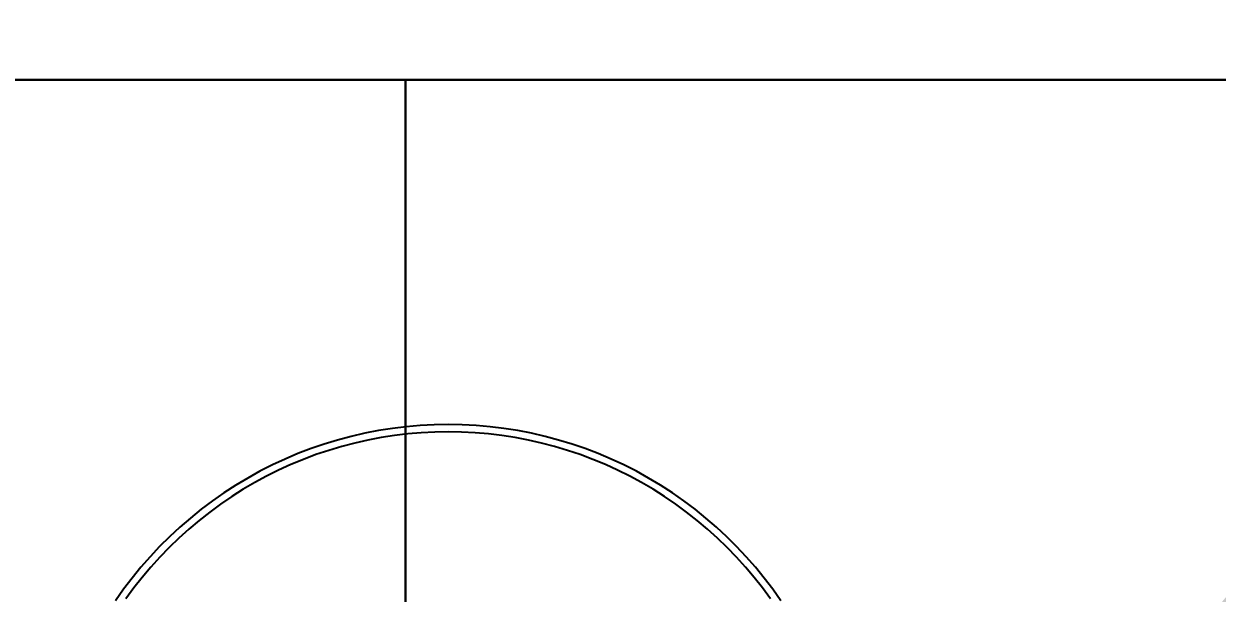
# Model space of a CAD drawing. Header units: metres. Extents: x 198 to 412, y -54 to 17.
# Drawn here: x 271.1291 to 271.2107, y -24.1228 to -24.0838 of the extents above; entities that cross this region are included whole.
import ezdxf
from ezdxf import colors
from ezdxf.entities.mleader import LeaderData, LeaderLine
from ezdxf.math import Vec2, Vec3

# ---------------------------------------------------------------- set-up
doc = ezdxf.new("R2010")
doc.units = ezdxf.units.M
doc.header["$LTSCALE"] = 10
for name, color, linetype in [('01', 1, 'Continuous'), ('A-TEXTOS', 2, 'Continuous'), ('TM-REVEST', 252, 'Continuous')]:
    doc.layers.add(name, color=color, linetype=linetype)
doc.styles.add('ARIAL', font='arial.ttf')

# ---------------------------------------------------------------- blocks, each defined once
blk = doc.blocks.new('juego de ducha california')
for p, q in [((493.248982, 11758.628232, 0), (493.248049, 11758.628017, 0)), ((493.249922, 11758.628414, 0), (493.248982, 11758.628232, 0)), ((493.250867, 11758.628563, 0), (493.249922, 11758.628414, 0)), ((493.251817, 11758.628679, 0), (493.250867, 11758.628563, 0)), ((493.251923, 11758.628188, 0), (493.251007, 11758.628078, 0)), ((493.252771, 11758.628763, 0), (493.251817, 11758.628679, 0)), ((493.252841, 11758.628266, 0), (493.251923, 11758.628188, 0)), ((493.253727, 11758.628812, 0), (493.252771, 11758.628763, 0)), ((493.253762, 11758.628313, 0), (493.252841, 11758.628266, 0)), ((493.254684, 11758.628829, 0), (493.253727, 11758.628812, 0)), ((493.254684, 11758.628329, 0), (493.253762, 11758.628313, 0)), ((493.255641, 11758.628812, 0), (493.254684, 11758.628829, 0)), ((493.255605, 11758.628313, 0), (493.254684, 11758.628329, 0)), ((493.256526, 11758.628266, 0), (493.255605, 11758.628313, 0)), ((493.256597, 11758.628763, 0), (493.255641, 11758.628812, 0)), ((493.257445, 11758.628188, 0), (493.256526, 11758.628266, 0)), ((493.25755, 11758.628679, 0), (493.256597, 11758.628763, 0)), ((493.25836, 11758.628078, 0), (493.257445, 11758.628188, 0)), ((493.2585, 11758.628563, 0), (493.25755, 11758.628679, 0)), ((493.259446, 11758.628414, 0), (493.2585, 11758.628563, 0)), ((493.260385, 11758.628232, 0), (493.259446, 11758.628414, 0)), ((493.261318, 11758.628017, 0), (493.260385, 11758.628232, 0)), ((493.246209, 11758.627491, 0), (493.245304, 11758.62718, 0)), ((493.247124, 11758.62777, 0), (493.246209, 11758.627491, 0)), ((493.247399, 11758.627328, 0), (493.246516, 11758.627064, 0)), ((493.248049, 11758.628017, 0), (493.247124, 11758.62777, 0)), ((493.248291, 11758.627561, 0), (493.247399, 11758.627328, 0)), ((493.24919, 11758.627764, 0), (493.248291, 11758.627561, 0)), ((493.250096, 11758.627937, 0), (493.24919, 11758.627764, 0)), ((493.251007, 11758.628078, 0), (493.250096, 11758.627937, 0)), ((493.259271, 11758.627937, 0), (493.25836, 11758.628078, 0)), ((493.260177, 11758.627764, 0), (493.259271, 11758.627937, 0)), ((493.261076, 11758.627561, 0), (493.260177, 11758.627764, 0)), ((493.261968, 11758.627328, 0), (493.261076, 11758.627561, 0)), ((493.262243, 11758.62777, 0), (493.261318, 11758.628017, 0)), ((493.262852, 11758.627064, 0), (493.261968, 11758.627328, 0)), ((493.263158, 11758.627491, 0), (493.262243, 11758.62777, 0)), ((493.264064, 11758.62718, 0), (493.263158, 11758.627491, 0)), ((493.24441, 11758.626838, 0), (493.243528, 11758.626465, 0)), ((493.245304, 11758.62718, 0), (493.24441, 11758.626838, 0)), ((493.245642, 11758.62677, 0), (493.244779, 11758.626447, 0)), ((493.246516, 11758.627064, 0), (493.245642, 11758.62677, 0)), ((493.263725, 11758.62677, 0), (493.262852, 11758.627064, 0)), ((493.264589, 11758.626447, 0), (493.263725, 11758.62677, 0)), ((493.264958, 11758.626838, 0), (493.264064, 11758.62718, 0)), ((493.265839, 11758.626465, 0), (493.264958, 11758.626838, 0)), ((493.24266, 11758.626061, 0), (493.241807, 11758.625628, 0)), ((493.243088, 11758.625712, 0), (493.242262, 11758.625302, 0)), ((493.243528, 11758.626465, 0), (493.24266, 11758.626061, 0)), ((493.243927, 11758.626094, 0), (493.243088, 11758.625712, 0)), ((493.244779, 11758.626447, 0), (493.243927, 11758.626094, 0)), ((493.26544, 11758.626094, 0), (493.264589, 11758.626447, 0)), ((493.26628, 11758.625712, 0), (493.26544, 11758.626094, 0)), ((493.266707, 11758.626061, 0), (493.265839, 11758.626465, 0)), ((493.267105, 11758.625302, 0), (493.26628, 11758.625712, 0)), ((493.267561, 11758.625628, 0), (493.266707, 11758.626061, 0)), ((493.240969, 11758.625165, 0), (493.240148, 11758.624673, 0)), ((493.241451, 11758.624864, 0), (493.240655, 11758.624398, 0)), ((493.241807, 11758.625628, 0), (493.240969, 11758.625165, 0)), ((493.242262, 11758.625302, 0), (493.241451, 11758.624864, 0)), ((493.267917, 11758.624864, 0), (493.267105, 11758.625302, 0)), ((493.268398, 11758.625165, 0), (493.267561, 11758.625628, 0)), ((493.268712, 11758.624398, 0), (493.267917, 11758.624864, 0)), ((493.26922, 11758.624673, 0), (493.268398, 11758.625165, 0)), ((493.239344, 11758.624153, 0), (493.238559, 11758.623606, 0)), ((493.240148, 11758.624673, 0), (493.239344, 11758.624153, 0)), ((493.240655, 11758.624398, 0), (493.239875, 11758.623906, 0)), ((493.269492, 11758.623906, 0), (493.268712, 11758.624398, 0)), ((493.270023, 11758.624153, 0), (493.26922, 11758.624673, 0)), ((493.270808, 11758.623606, 0), (493.270023, 11758.624153, 0)), ((493.238559, 11758.623606, 0), (493.237794, 11758.623031, 0)), ((493.239113, 11758.623387, 0), (493.238369, 11758.622843, 0)), ((493.239875, 11758.623906, 0), (493.239113, 11758.623387, 0)), ((493.270254, 11758.623387, 0), (493.269492, 11758.623906, 0)), ((493.270998, 11758.622843, 0), (493.270254, 11758.623387, 0)), ((493.271574, 11758.623031, 0), (493.270808, 11758.623606, 0)), ((493.237049, 11758.62243, 0), (493.236325, 11758.621804, 0)), ((493.237794, 11758.623031, 0), (493.237049, 11758.62243, 0)), ((493.238369, 11758.622843, 0), (493.237644, 11758.622273, 0)), ((493.271723, 11758.622273, 0), (493.270998, 11758.622843, 0)), ((493.272319, 11758.62243, 0), (493.271574, 11758.623031, 0)), ((493.273042, 11758.621804, 0), (493.272319, 11758.62243, 0)), ((493.236325, 11758.621804, 0), (493.235623, 11758.621152, 0)), ((493.236939, 11758.621679, 0), (493.236255, 11758.621062, 0)), ((493.237644, 11758.622273, 0), (493.236939, 11758.621679, 0)), ((493.272428, 11758.621679, 0), (493.271723, 11758.622273, 0)), ((493.273113, 11758.621062, 0), (493.272428, 11758.621679, 0)), ((493.273744, 11758.621152, 0), (493.273042, 11758.621804, 0)), ((493.235623, 11758.621152, 0), (493.234945, 11758.620477, 0)), ((493.236255, 11758.621062, 0), (493.235592, 11758.620421, 0)), ((493.273776, 11758.620421, 0), (493.273113, 11758.621062, 0)), ((493.274422, 11758.620477, 0), (493.273744, 11758.621152, 0)), ((493.234945, 11758.620477, 0), (493.234291, 11758.619779, 0)), ((493.235592, 11758.620421, 0), (493.234951, 11758.619758, 0)), ((493.274416, 11758.619758, 0), (493.273776, 11758.620421, 0)), ((493.275077, 11758.619779, 0), (493.274422, 11758.620477, 0)), ((493.234291, 11758.619779, 0), (493.233661, 11758.619058, 0)), ((493.234951, 11758.619758, 0), (493.234333, 11758.619074, 0)), ((493.275034, 11758.619074, 0), (493.274416, 11758.619758, 0)), ((493.275706, 11758.619058, 0), (493.275077, 11758.619779, 0)), ((493.233661, 11758.619058, 0), (493.233057, 11758.618315, 0)), ((493.233739, 11758.618369, 0), (493.23317, 11758.617644, 0)), ((493.234333, 11758.619074, 0), (493.233739, 11758.618369, 0)), ((493.275628, 11758.618369, 0), (493.275034, 11758.619074, 0)), ((493.276197, 11758.617644, 0), (493.275628, 11758.618369, 0)), ((493.27631, 11758.618315, 0), (493.275706, 11758.619058, 0)), ((493.232479, 11758.617552, 0), (493.231928, 11758.61677, 0)), ((493.233057, 11758.618315, 0), (493.232479, 11758.617552, 0)), ((493.23317, 11758.617644, 0), (493.232625, 11758.6169, 0)), ((493.276742, 11758.6169, 0), (493.276197, 11758.617644, 0)), ((493.276888, 11758.617552, 0), (493.27631, 11758.618315, 0)), ((493.27744, 11758.61677, 0), (493.276888, 11758.617552, 0))]:
    blk.add_line(p, q)

msp = doc.modelspace()

# ---------------------------------------------------------------- linework, layer by layer
at = {"layer": '01'}
msp.add_line((271.62403, -24.087673), (270.726599, -24.087673), dxfattribs=at)
at = {"layer": 'TM-REVEST'}
for points in [[(270.726599, -24.387673), (270.726599, -24.087673), (271.155174, -24.087673), (271.155174, -24.687673), (270.726599, -24.687673)], [(271.155174, -24.387673), (271.155174, -24.087673), (271.58403, -24.087673), (271.58403, -24.687673), (271.160174, -24.687673)]]:
    msp.add_lwpolyline(points, dxfattribs=at)

# ---------------------------------------------------------------- block references
at = {"layer": '01'}
msp.add_blockref('juego de ducha california', (-222.096587, -11782.740082, 0), dxfattribs=at)

# ---------------------------------------------------------------- leaders
at = {"layer": 'A-TEXTOS'}
ml = msp.add_multileader_mtext('Standard', dxfattribs=at)
ml.set_content('4', color=256, style='ARIAL')
ml.set_leader_properties(color=1)
ml.build(insert=Vec2(0, 0))
ml.multileader.update_dxf_attribs({"has_text_frame": 1, "arrow_head_size": 0.08, "scale": 0.02})
ctx = ml.context
ctx.base_point, ctx.scale, ctx.char_height, ctx.arrow_head_size, ctx.landing_gap_size, ctx.plane_origin = Vec3(274.049353, -23.963141), 0.02, 0.08, 0.08, 0.04, Vec3(272.226337, -23.963141)
notes = []
notes.append((ctx, [(0, (1, 1, 0), (271.407991, -23.963141), (1, 0), 2.641361, [(0, [(271.185066, -24.154279)], 0, [])])]))
ctx.mtext.insert, ctx.mtext.width, ctx.mtext.flow_direction = Vec3(274.089353, -23.923141), 0.02946794, 5
for ctx, leaders in notes:
    for number, flags, end, landing, length, lines in leaders:
        leader = LeaderData()
        leader.index, (leader.has_last_leader_line, leader.has_dogleg_vector, leader.attachment_direction) = number, flags
        leader.last_leader_point, leader.dogleg_vector, leader.dogleg_length = Vec3(end), Vec3(landing), length
        for number, points, colour, breaks in lines:
            line = LeaderLine()
            line.index, line.vertices, line.color, line.breaks = number, Vec3.list(points), colors.encode_raw_color(colour), breaks
            leader.lines.append(line)
        ctx.leaders.append(leader)

doc.saveas('drawing.dxf')
